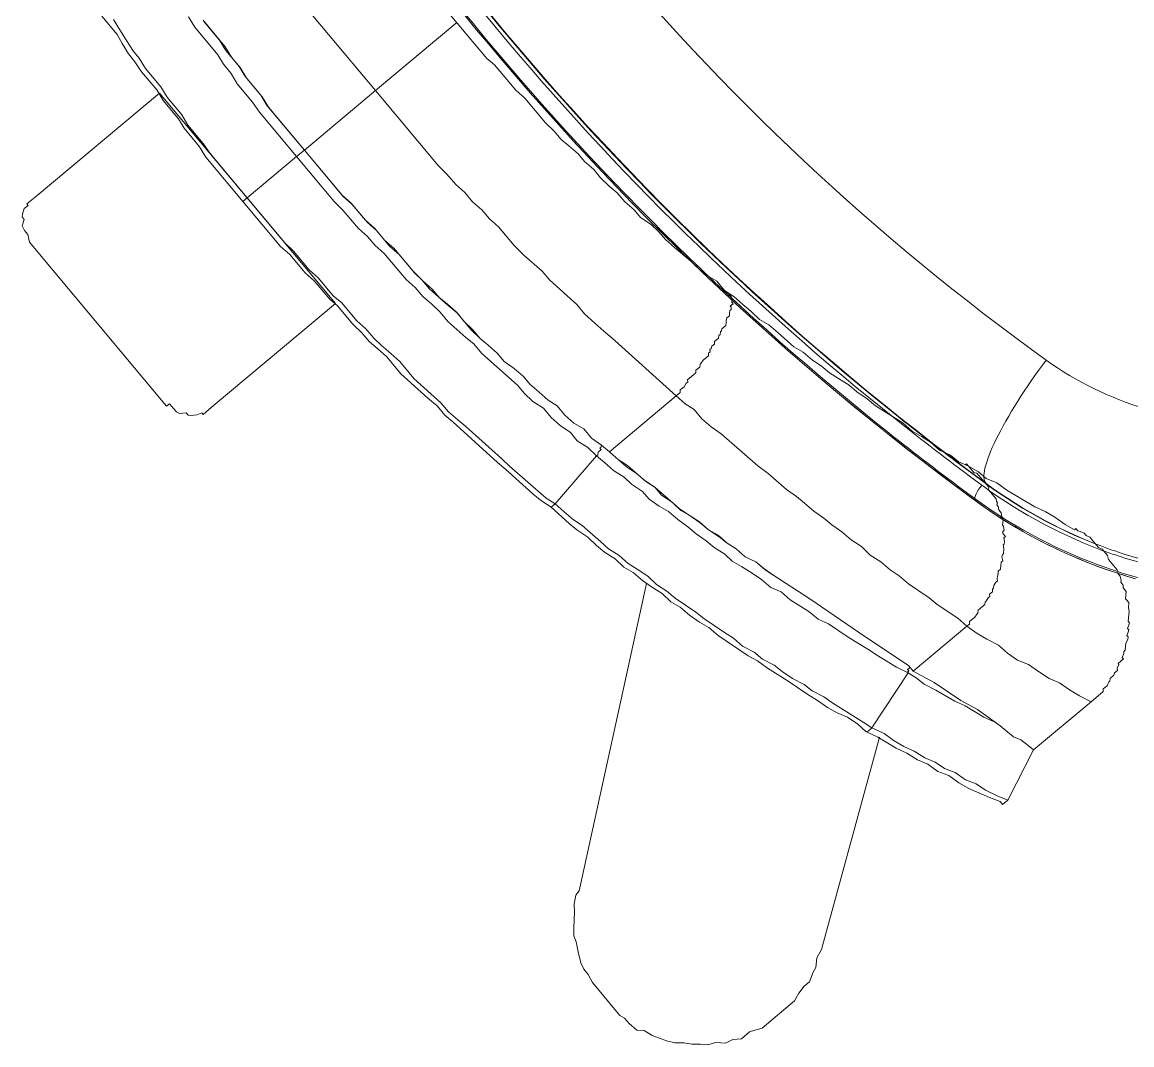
# Model space of a CAD drawing. Header units: metres. Extents: x 2999 to 3109, y 1752 to 1796.
# Drawn here: x 3006.9702 to 3007.1854, y 1760.6708 to 1760.8691 of the extents above; entities that cross this region are included whole.
import ezdxf

# ---------------------------------------------------------------- set-up
doc = ezdxf.new("R2010")
doc.units = ezdxf.units.M
doc.layers.add('PAREDES', color=7, linetype='Continuous')

msp = doc.modelspace()

# ---------------------------------------------------------------- linework, layer by layer
at = {"layer": 'PAREDES', "color": 253, "lineweight": 0}
for p, q in [((3007.060310421928, 1760.862055439327), (3007.04900606463, 1760.875558973807)), ((3006.988662735404, 1760.866670575527), (3006.985679641117, 1760.870234008237)), ((3007.00372291268, 1760.868113610463), (3007.002512689172, 1760.870130834262)), ((3007.038747114757, 1760.85580633881), (3007.026579230166, 1760.870341393285)), ((3006.98917742432, 1760.867579919012), (3006.987967200812, 1760.869597142811)), ((3007.00819755411, 1760.862768461398), (3007.00372291268, 1760.868113610463)), ((3007.009634716413, 1760.864290552669), (3007.005317079945, 1760.869448152644)), ((3007.008535681676, 1760.865603396299), (3007.005552587389, 1760.869166829009)), ((3007.054501238316, 1760.868994755657), (3007.038747114757, 1760.85580633881)), ((3006.989637451469, 1760.864934675364), (3006.988662735404, 1760.866670575527)), ((3006.991691645882, 1760.863623973896), (3006.98917742432, 1760.867579919012)), ((3007.009745905184, 1760.863586172501), (3007.008535681676, 1760.865603396299)), ((3006.990847674977, 1760.862917451565), (3006.989637451469, 1760.864934675364)), ((3006.992947685582, 1760.862123581176), (3006.991691645882, 1760.863623973896)), ((3007.010844939921, 1760.862273328871), (3007.009634716413, 1760.864290552669)), ((3007.012493492027, 1760.860304063426), (3007.009745905184, 1760.863586172501)), ((3006.992103714677, 1760.861417058845), (3006.990847674977, 1760.862917451565)), ((3006.99340771273, 1760.859478337528), (3006.992103714677, 1760.861417058845)), ((3006.994157909091, 1760.860106357378), (3006.992947685582, 1760.862123581176)), ((3007.009250772656, 1760.86093878669), (3007.00819755411, 1760.862768461398)), ((3007.012336487065, 1760.860491612516), (3007.010844939921, 1760.862273328871)), ((3007.061847785262, 1760.860790554051), (3007.060310421928, 1760.862055439327)), ((3006.996390807017, 1760.855914904818), (3006.99340771273, 1760.859478337528)), ((3006.997141003377, 1760.856542924668), (3006.994157909091, 1760.860106357378)), ((3007.0107423198, 1760.859157070335), (3007.009250772656, 1760.86093878669)), ((3007.011952543308, 1760.857139846536), (3007.0107423198, 1760.859157070335)), ((3007.013546710573, 1760.858474388717), (3007.012336487065, 1760.860491612516)), ((3007.013782218017, 1760.858193065082), (3007.012493492027, 1760.860304063426)), ((3007.065929914286, 1760.855914277711), (3007.061847785262, 1760.860790554051)), ((3007.014935637595, 1760.853576413826), (3007.011952543308, 1760.857139846536)), ((3007.01652980486, 1760.854910956007), (3007.013546710573, 1760.858474388717)), ((3007.016765312304, 1760.854629632372), (3007.013782218017, 1760.858193065082)), ((3006.97276176384, 1760.835177119871), (3006.996861821905, 1760.855352257548)), ((3006.997601030526, 1760.853897681019), (3006.996390807017, 1760.855914904818)), ((3007.031010401241, 1760.814560330474), (3006.996861821905, 1760.855352257548)), ((3006.998351226885, 1760.854525700869), (3006.997141003377, 1760.856542924668)), ((3007.017740028368, 1760.852893732208), (3007.01652980486, 1760.854910956007)), ((3007.038747114757, 1760.85580633881), (3007.024962256642, 1760.844266474069)), ((3007.050914999348, 1760.841271284335), (3007.038747114757, 1760.85580633881)), ((3007.067702785065, 1760.8543680688), (3007.065929914286, 1760.855914277711)), ((3007.000584124813, 1760.850334248309), (3006.997601030526, 1760.853897681019)), ((3007.00117731621, 1760.851149817249), (3006.998351226885, 1760.854525700869)), ((3007.016239635649, 1760.851637692509), (3007.014935637595, 1760.853576413826)), ((3007.017975535812, 1760.852612408574), (3007.016765312304, 1760.854629632372)), ((3007.024962256642, 1760.844266474069), (3007.017740028368, 1760.852893732208)), ((3007.024962256642, 1760.844266474069), (3007.017975535812, 1760.852612408574)), ((3007.071706411607, 1760.849585567005), (3007.067702785065, 1760.8543680688)), ((3007.002387539719, 1760.84913259345), (3007.00117731621, 1760.851149817249)), ((3007.023461863922, 1760.843010434369), (3007.016239635649, 1760.851637692509)), ((3007.001637343359, 1760.8485045736), (3007.000584124813, 1760.850334248309)), ((3007.004620437645, 1760.844941140891), (3007.001637343359, 1760.8485045736)), ((3007.005370634005, 1760.845569160741), (3007.002387539719, 1760.84913259345)), ((3007.073385507841, 1760.847960855612), (3007.071706411607, 1760.849585567005)), ((3007.074720050022, 1760.846366688347), (3007.073385507841, 1760.847960855612)), ((3007.076257413357, 1760.845101803071), (3007.074720050022, 1760.846366688347)), ((3007.005830661154, 1760.842923917092), (3007.004620437645, 1760.844941140891)), ((3007.006674632059, 1760.843630439423), (3007.005370634005, 1760.845569160741)), ((3007.023461863922, 1760.843010434369), (3007.024962256642, 1760.844266474069)), ((3007.032419992359, 1760.835357892294), (3007.024962256642, 1760.844266474069)), ((3007.032262987397, 1760.835545441384), (3007.024962256642, 1760.844266474069)), ((3007.078030284135, 1760.84355559416), (3007.076257413357, 1760.845101803071)), ((3007.020353620182, 1760.825575626267), (3007.005830661154, 1760.842923917092)), ((3007.013896860332, 1760.835003181283), (3007.006674632059, 1760.843630439423)), ((3007.013896860332, 1760.835003181283), (3007.023461863922, 1760.843010434369)), ((3007.030762594677, 1760.834289401684), (3007.023461863922, 1760.843010434369)), ((3007.079286323835, 1760.84205520144), (3007.078030284135, 1760.84355559416)), ((3007.081059194613, 1760.840508992529), (3007.079286323835, 1760.84205520144)), ((3007.052594095581, 1760.839646572943), (3007.050914999348, 1760.841271284335)), ((3007.082393736794, 1760.838914825264), (3007.081059194613, 1760.840508992529)), ((3007.054321150168, 1760.837583532953), (3007.052594095581, 1760.839646572943)), ((3007.056094020947, 1760.836037324042), (3007.054321150168, 1760.837583532953)), ((3007.084072833028, 1760.837290113871), (3007.082393736794, 1760.838914825264)), ((3007.034035858175, 1760.833999232473), (3007.032262987397, 1760.835545441384)), ((3007.034192863137, 1760.833811683383), (3007.032419992359, 1760.835357892294)), ((3007.05758556809, 1760.834255607687), (3007.056094020947, 1760.836037324042)), ((3007.085610196362, 1760.836025228595), (3007.084072833028, 1760.837290113871)), ((3007.087101743506, 1760.83424351224), (3007.085610196362, 1760.836025228595)), ((3006.970652907659, 1760.832933234205), (3006.971403104019, 1760.833561254055)), ((3006.971167596575, 1760.83384257769), (3006.97276176384, 1760.835177119871)), ((3006.971403104019, 1760.833561254055), (3006.971167596575, 1760.83384257769)), ((3007.013052889427, 1760.834296658952), (3007.013896860332, 1760.835003181283)), ((3007.021197591087, 1760.826282148598), (3007.013896860332, 1760.835003181283)), ((3007.03244169091, 1760.832664690291), (3007.030762594677, 1760.834289401684)), ((3007.036783445018, 1760.830717123398), (3007.034035858175, 1760.833999232473)), ((3007.037175957425, 1760.830248250673), (3007.034192863137, 1760.833811683383)), ((3007.059358438868, 1760.832709398775), (3007.05758556809, 1760.834255607687)), ((3007.088874614285, 1760.832697303329), (3007.087101743506, 1760.83424351224)), ((3006.970249407514, 1760.831319510551), (3006.970295223705, 1760.83183634163)), ((3006.97064191992, 1760.830850637826), (3006.970249407514, 1760.831319510551)), ((3006.970295223705, 1760.83183634163), (3006.970652907659, 1760.832933234205)), ((3007.035424785197, 1760.829101257582), (3007.03244169091, 1760.832664690291)), ((3007.060849986012, 1760.83092768242), (3007.059358438868, 1760.832709398775)), ((3007.090130653984, 1760.831196910609), (3007.088874614285, 1760.832697303329)), ((3007.092184848397, 1760.829886209141), (3007.090130653984, 1760.831196910609)), ((3006.970268963903, 1760.829581468225), (3006.97064191992, 1760.830850637826)), ((3006.970709434662, 1760.828674266903), (3006.970268963903, 1760.829581468225)), ((3007.037197655975, 1760.82755504867), (3007.035424785197, 1760.829101257582)), ((3007.038556315797, 1760.829170914486), (3007.036783445018, 1760.830717123398)), ((3007.038948828203, 1760.828702041761), (3007.037175957425, 1760.830248250673)), ((3007.041539410083, 1760.825607481777), (3007.038556315797, 1760.829170914486)), ((3007.06262285679, 1760.829381473509), (3007.060849986012, 1760.83092768242)), ((3007.065605951077, 1760.825818040799), (3007.06262285679, 1760.829381473509)), ((3007.093706939668, 1760.828449046839), (3007.092184848397, 1760.829886209141)), ((3006.971337454512, 1760.827924070543), (3006.970709434662, 1760.828674266903)), ((3006.971638334536, 1760.826421535661), (3006.971337454512, 1760.827924070543)), ((3007.038689203119, 1760.825773332316), (3007.037197655975, 1760.82755504867)), ((3007.040518877827, 1760.826826550861), (3007.038948828203, 1760.828702041761)), ((3007.042291748606, 1760.82528034195), (3007.040518877827, 1760.826826550861)), ((3007.094962979368, 1760.826948654119), (3007.093706939668, 1760.828449046839)), ((3007.096735850147, 1760.825402445208), (3007.094962979368, 1760.826948654119)), ((3006.971638334536, 1760.826421535661), (3006.998250675674, 1760.794631964906)), ((3007.022126490961, 1760.824029417356), (3007.020353620182, 1760.825575626267)), ((3007.02287668732, 1760.824657437206), (3007.021197591087, 1760.826282148598)), ((3007.025859781607, 1760.821094004496), (3007.02287668732, 1760.824657437206)), ((3007.040462073897, 1760.824227123404), (3007.038689203119, 1760.825773332316)), ((3007.043312280862, 1760.824061272865), (3007.041539410083, 1760.825607481777)), ((3007.046295375149, 1760.820497840155), (3007.042291748606, 1760.82528034195)), ((3007.067520554755, 1760.823912005772), (3007.065605951077, 1760.825818040799)), ((3007.099889079297, 1760.82277890011), (3007.096735850147, 1760.825402445208)), ((3007.025109585247, 1760.820465984646), (3007.022126490961, 1760.824029417356)), ((3007.044701207884, 1760.819163297974), (3007.040462073897, 1760.824227123404)), ((3007.046059867705, 1760.82077916379), (3007.043312280862, 1760.824061272865)), ((3007.071066296312, 1760.820819587949), (3007.067520554755, 1760.823912005772)), ((3007.101568175531, 1760.821154188717), (3007.099889079297, 1760.82277890011)), ((3007.026882456026, 1760.818919775735), (3007.025109585247, 1760.820465984646)), ((3007.027632652386, 1760.819547795585), (3007.025859781607, 1760.821094004496)), ((3007.047738963939, 1760.819154452398), (3007.046059867705, 1760.82077916379)), ((3007.047974471382, 1760.818873128763), (3007.046295375149, 1760.820497840155)), ((3007.072557843455, 1760.819037871594), (3007.071066296312, 1760.820819587949)), ((3007.103105538865, 1760.819889303441), (3007.101568175531, 1760.821154188717)), ((3007.029865550312, 1760.815356343025), (3007.026882456026, 1760.818919775735)), ((3007.030615746673, 1760.815984362875), (3007.027632652386, 1760.819547795585)), ((3007.046474078662, 1760.817617089063), (3007.044701207884, 1760.819163297974)), ((3007.049230511082, 1760.817372736043), (3007.047738963939, 1760.819154452398)), ((3007.049747342161, 1760.817326919851), (3007.047974471382, 1760.818873128763)), ((3007.077782681245, 1760.814320742379), (3007.072557843455, 1760.819037871594)), ((3007.104924225835, 1760.818859925609), (3007.103105538865, 1760.819889303441)), ((3007.106415772978, 1760.817078209254), (3007.104924225835, 1760.818859925609)), ((3007.047965625806, 1760.815835372708), (3007.046474078662, 1760.817617089063)), ((3007.051081884341, 1760.815732752587), (3007.049230511082, 1760.817372736043)), ((3007.051238889304, 1760.815545203497), (3007.049747342161, 1760.817326919851)), ((3007.108219187885, 1760.815876554395), (3007.106415772978, 1760.817078209254)), ((3007.107231341919, 1760.816485017856), (3007.107702356806, 1760.815922370586)), ((3007.006910343177, 1760.794385192797), (3007.031010401241, 1760.814560330474)), ((3007.031402913647, 1760.814091457749), (3007.029865550312, 1760.815356343025)), ((3007.032153110007, 1760.814719477599), (3007.030615746673, 1760.815984362875)), ((3007.034386007934, 1760.810528025039), (3007.031402913647, 1760.814091457749)), ((3007.035136204294, 1760.811156044889), (3007.032153110007, 1760.814719477599)), ((3007.049581491622, 1760.814476712887), (3007.047965625806, 1760.815835372708)), ((3007.051260587855, 1760.812852001494), (3007.049581491622, 1760.814476712887)), ((3007.052619247676, 1760.81446786731), (3007.051081884341, 1760.815732752587)), ((3007.05285475512, 1760.814186543675), (3007.051238889304, 1760.815545203497)), ((3007.054392118455, 1760.812921658399), (3007.052619247676, 1760.81446786731)), ((3007.054627625898, 1760.812640334764), (3007.05285475512, 1760.814186543675)), ((3007.079274228388, 1760.812539026024), (3007.077782681245, 1760.814320742379)), ((3007.108097011374, 1760.814498338185), (3007.107534364105, 1760.814027323298)), ((3007.107534364105, 1760.814027323298), (3007.107691369067, 1760.813839774208)), ((3007.107691369067, 1760.813839774208), (3007.10773932742, 1760.81340144561)), ((3007.107702356806, 1760.815922370586), (3007.10775031516, 1760.815484041989)), ((3007.10775031516, 1760.815484041989), (3007.107907320122, 1760.815296492899)), ((3007.107907320122, 1760.815296492899), (3007.107861503931, 1760.81477966182)), ((3007.107861503931, 1760.81477966182), (3007.108097011374, 1760.814498338185)), ((3007.109992058663, 1760.814330345484), (3007.108219187885, 1760.815876554395)), ((3007.111529421998, 1760.813065460208), (3007.109992058663, 1760.814330345484)), ((3007.052752134999, 1760.81107028514), (3007.051260587855, 1760.812852001494)), ((3007.057375212742, 1760.809358225689), (3007.054392118455, 1760.812921658399)), ((3007.055883665598, 1760.811139942044), (3007.054627625898, 1760.812640334764)), ((3007.08128260661, 1760.810711493478), (3007.079274228388, 1760.812539026024)), ((3007.106897498678, 1760.811739763603), (3007.106773180005, 1760.811316707069)), ((3007.107366371403, 1760.812132276009), (3007.106897498678, 1760.811739763603)), ((3007.107412187594, 1760.812649107088), (3007.107366371403, 1760.812132276009)), ((3007.107458003786, 1760.813165938167), (3007.107412187594, 1760.812649107088)), ((3007.10773932742, 1760.81340144561), (3007.107458003786, 1760.813165938167)), ((3007.113208518231, 1760.811440748815), (3007.111529421998, 1760.813065460208)), ((3007.036065104167, 1760.808903313646), (3007.034386007934, 1760.810528025039)), ((3007.036909075072, 1760.809609835977), (3007.035136204294, 1760.811156044889)), ((3007.038400622216, 1760.807828119622), (3007.036909075072, 1760.809609835977)), ((3007.056297876555, 1760.807977867317), (3007.052752134999, 1760.81107028514)), ((3007.057562761832, 1760.809515230652), (3007.055883665598, 1760.811139942044)), ((3007.083055477389, 1760.809165284567), (3007.08128260661, 1760.810711493478)), ((3007.105931351263, 1760.809655025062), (3007.10580703259, 1760.809231968528)), ((3007.106681547623, 1760.810283044912), (3007.105931351263, 1760.809655025062)), ((3007.106727363814, 1760.810799875991), (3007.106681547623, 1760.810283044912)), ((3007.106773180005, 1760.811316707069), (3007.106727363814, 1760.810799875991)), ((3007.115027205201, 1760.810411370982), (3007.113208518231, 1760.811440748815)), ((3007.116800075979, 1760.808865162071), (3007.115027205201, 1760.810411370982)), ((3007.037556651311, 1760.807121597291), (3007.036065104167, 1760.808903313646)), ((3007.039922713487, 1760.80639095732), (3007.038400622216, 1760.807828119622)), ((3007.05783523989, 1760.806712982041), (3007.056297876555, 1760.807977867317)), ((3007.059054308975, 1760.807733514297), (3007.057375212742, 1760.809358225689)), ((3007.059054308975, 1760.807733514297), (3007.057562761832, 1760.809515230652)), ((3007.06059167231, 1760.80646862902), (3007.059054308975, 1760.807733514297)), ((3007.06059167231, 1760.80646862902), (3007.059054308975, 1760.807733514297)), ((3007.084592840724, 1760.80790039929), (3007.083055477389, 1760.809165284567)), ((3007.089817678514, 1760.803183270076), (3007.084592840724, 1760.80790039929)), ((3007.105246527483, 1760.807805793965), (3007.104496331123, 1760.807177774115)), ((3007.105292343674, 1760.808322625044), (3007.105246527483, 1760.807805793965)), ((3007.105573667309, 1760.808558132487), (3007.105292343674, 1760.808322625044)), ((3007.105619483501, 1760.809074963566), (3007.105573667309, 1760.808558132487)), ((3007.10580703259, 1760.809231968528), (3007.105619483501, 1760.809074963566)), ((3007.119859530585, 1760.806163114492), (3007.116800075979, 1760.808865162071)), ((3007.039172517127, 1760.80576293747), (3007.037556651311, 1760.807121597291)), ((3007.040945387905, 1760.804216728559), (3007.039172517127, 1760.80576293747)), ((3007.041695584265, 1760.804844748409), (3007.039922713487, 1760.80639095732)), ((3007.059326787034, 1760.804931265686), (3007.05783523989, 1760.806712982041)), ((3007.062364543088, 1760.804922420109), (3007.06059167231, 1760.80646862902)), ((3007.062364543088, 1760.804922420109), (3007.06059167231, 1760.80646862902)), ((3007.103857323534, 1760.805845374096), (3007.103575999899, 1760.805609866653)), ((3007.103575999899, 1760.805609866653), (3007.103623958253, 1760.805171538055)), ((3007.103981642207, 1760.80626843063), (3007.103857323534, 1760.805845374096)), ((3007.104450514932, 1760.806660943036), (3007.103981642207, 1760.80626843063)), ((3007.104496331123, 1760.807177774115), (3007.104450514932, 1760.806660943036)), ((3007.121678217555, 1760.80513373666), (3007.119859530585, 1760.806163114492)), ((3007.043692974748, 1760.800934619484), (3007.040945387905, 1760.804216728559)), ((3007.043468455044, 1760.803298539497), (3007.041695584265, 1760.804844748409)), ((3007.046216041887, 1760.800016430423), (3007.043468455044, 1760.803298539497)), ((3007.066324495602, 1760.798667927559), (3007.059326787034, 1760.804931265686)), ((3007.063699085269, 1760.803328252844), (3007.062364543088, 1760.804922420109)), ((3007.063699085269, 1760.803328252844), (3007.062364543088, 1760.804922420109)), ((3007.065659505138, 1760.801939048895), (3007.063699085269, 1760.803328252844)), ((3007.065659505138, 1760.801939048895), (3007.063699085269, 1760.803328252844)), ((3007.091826056736, 1760.801355737529), (3007.089817678514, 1760.803183270076)), ((3007.102265298432, 1760.803555672239), (3007.101859656124, 1760.802897108262)), ((3007.103296818426, 1760.804419199533), (3007.102265298432, 1760.803555672239)), ((3007.103342634618, 1760.804936030612), (3007.103296818426, 1760.804419199533)), ((3007.103623958253, 1760.805171538055), (3007.103342634618, 1760.804936030612)), ((3007.123451088333, 1760.803587527749), (3007.121678217555, 1760.80513373666)), ((3007.125176000758, 1760.802479647435), (3007.123451088333, 1760.803587527749)), ((3007.048917812539, 1760.796217490269), (3007.043692974748, 1760.800934619484)), ((3007.067432375916, 1760.800392839984), (3007.065659505138, 1760.801939048895)), ((3007.067432375916, 1760.800392839984), (3007.065659505138, 1760.801939048895)), ((3007.097050894526, 1760.796638608314), (3007.091826056736, 1760.801355737529)), ((3007.100830278291, 1760.801078421292), (3007.099236111027, 1760.799743879111)), ((3007.100876094483, 1760.801595252371), (3007.100830278291, 1760.801078421292)), ((3007.101626290842, 1760.802223272221), (3007.100876094483, 1760.801595252371)), ((3007.101672107034, 1760.802740103299), (3007.101626290842, 1760.802223272221)), ((3007.101859656124, 1760.802897108262), (3007.101672107034, 1760.802740103299)), ((3007.126791866574, 1760.801120987613), (3007.125176000758, 1760.802479647435)), ((3007.128516778998, 1760.8000131073), (3007.126791866574, 1760.801120987613)), ((3007.051440879677, 1760.795299301207), (3007.046216041887, 1760.800016430423)), ((3007.068688415616, 1760.798892447264), (3007.067432375916, 1760.800392839984)), ((3007.068688415616, 1760.798892447264), (3007.067432375916, 1760.800392839984)), ((3007.070461286394, 1760.797346238353), (3007.068688415616, 1760.798892447264)), ((3007.070461286394, 1760.797346238353), (3007.068688415616, 1760.798892447264)), ((3007.099002745745, 1760.79907004307), (3007.098597103437, 1760.798411479093)), ((3007.09928406938, 1760.799305550514), (3007.099002745745, 1760.79907004307)), ((3007.099236111027, 1760.799743879111), (3007.09928406938, 1760.799305550514)), ((3007.130570973412, 1760.798702405832), (3007.128516778998, 1760.8000131073)), ((3007.067580535302, 1760.797167534839), (3007.066324495602, 1760.798667927559)), ((3007.069259631535, 1760.795542823447), (3007.067580535302, 1760.797167534839)), ((3007.072234157173, 1760.795800029442), (3007.070461286394, 1760.797346238353)), ((3007.072234157173, 1760.795800029442), (3007.070461286394, 1760.797346238353)), ((3007.097050894526, 1760.796638608314), (3007.084110007317, 1760.785805265904)), ((3007.097801090886, 1760.797266628164), (3007.097050894526, 1760.796638608314)), ((3007.098823765305, 1760.795092399403), (3007.097050894526, 1760.796638608314)), ((3007.097846907077, 1760.797783459243), (3007.097801090886, 1760.797266628164)), ((3007.098597103437, 1760.798411479093), (3007.097846907077, 1760.797783459243)), ((3007.132108336747, 1760.797437520556), (3007.130570973412, 1760.798702405832)), ((3007.134068756615, 1760.796048316607), (3007.132108336747, 1760.797437520556)), ((3006.998813322944, 1760.795102979794), (3006.998250675674, 1760.794631964906)), ((3007.000147865125, 1760.793508812529), (3006.998813322944, 1760.795102979794)), ((3007.050690683317, 1760.794671281358), (3007.048917812539, 1760.796217490269)), ((3007.05218223046, 1760.792889565002), (3007.050690683317, 1760.794671281358)), ((3007.05293242682, 1760.793517584852), (3007.051440879677, 1760.795299301207)), ((3007.071313825949, 1760.794232121979), (3007.069259631535, 1760.795542823447)), ((3007.073959069597, 1760.794692149128), (3007.072234157173, 1760.795800029442)), ((3007.073959069597, 1760.794692149128), (3007.072234157173, 1760.795800029442)), ((3007.075450616741, 1760.792910432773), (3007.073959069597, 1760.794692149128)), ((3007.075450616741, 1760.792910432773), (3007.073959069597, 1760.794692149128)), ((3007.100548677729, 1760.793984519089), (3007.098823765305, 1760.795092399403)), ((3007.135684622431, 1760.794689656786), (3007.134068756615, 1760.796048316607)), ((3007.141031636731, 1760.791350743781), (3007.135684622431, 1760.794689656786)), ((3007.000727926621, 1760.793196944766), (3007.000147865125, 1760.793508812529)), ((3007.002042912413, 1760.793340819827), (3007.000727926621, 1760.793196944766)), ((3007.002435424819, 1760.792871947102), (3007.002042912413, 1760.793340819827)), ((3007.002952255898, 1760.792826130911), (3007.002435424819, 1760.792871947102)), ((3007.004094964664, 1760.792985278036), (3007.002952255898, 1760.792826130911)), ((3007.005080668468, 1760.793331974251), (3007.004094964664, 1760.792985278036)), ((3007.005316175912, 1760.793050650616), (3007.005080668468, 1760.793331974251)), ((3007.006910343177, 1760.794385192797), (3007.005316175912, 1760.793050650616)), ((3007.053719593795, 1760.791624679726), (3007.05218223046, 1760.792889565002)), ((3007.054705297599, 1760.791971375941), (3007.05293242682, 1760.793517584852)), ((3007.072805373092, 1760.792450405624), (3007.071313825949, 1760.794232121979)), ((3007.074578243871, 1760.790904196713), (3007.072805373092, 1760.792450405624)), ((3007.077223487519, 1760.791364223862), (3007.075450616741, 1760.792910432773)), ((3007.077223487519, 1760.791364223862), (3007.075450616741, 1760.792910432773)), ((3007.102040224873, 1760.792202802734), (3007.100548677729, 1760.793984519089)), ((3007.062396398597, 1760.783736630208), (3007.053719593795, 1760.791624679726)), ((3007.056242660934, 1760.790706490665), (3007.054705297599, 1760.791971375941)), ((3007.063240369503, 1760.784443152539), (3007.056242660934, 1760.790706490665)), ((3007.076538663739, 1760.789514992764), (3007.074578243871, 1760.790904196713)), ((3007.07912067697, 1760.790241071484), (3007.077223487519, 1760.791364223862)), ((3007.07912067697, 1760.790241071484), (3007.077223487519, 1760.791364223862)), ((3007.080612224113, 1760.788459355129), (3007.07912067697, 1760.790241071484)), ((3007.080612224113, 1760.788459355129), (3007.07912067697, 1760.790241071484)), ((3007.103813095651, 1760.790656593823), (3007.102040224873, 1760.792202802734)), ((3007.10577351552, 1760.789267389874), (3007.103813095651, 1760.790656593823)), ((3007.14280450751, 1760.789804534869), (3007.141031636731, 1760.791350743781)), ((3007.07787320592, 1760.787920825499), (3007.076538663739, 1760.789514992764)), ((3007.082572643982, 1760.78707015118), (3007.080612224113, 1760.788459355129)), ((3007.082572643982, 1760.78707015118), (3007.080612224113, 1760.788459355129)), ((3007.112864998634, 1760.783082554229), (3007.10577351552, 1760.789267389874)), ((3007.144623194479, 1760.788775157037), (3007.14280450751, 1760.789804534869)), ((3007.146348106904, 1760.787667276723), (3007.144623194479, 1760.788775157037)), ((3007.079927400333, 1760.786610124032), (3007.07787320592, 1760.787920825499)), ((3007.081606496567, 1760.784985412639), (3007.079927400333, 1760.786610124032)), ((3007.082496283663, 1760.786208766049), (3007.081933636393, 1760.785737751162)), ((3007.08244832531, 1760.786647094647), (3007.082260776219, 1760.786490089684)), ((3007.082260776219, 1760.786490089684), (3007.082496283663, 1760.786208766049)), ((3007.082572643982, 1760.78707015118), (3007.08244832531, 1760.786647094647)), ((3007.084110007317, 1760.785805265904), (3007.082572643982, 1760.78707015118)), ((3007.084110007317, 1760.785805265904), (3007.082572643982, 1760.78707015118)), ((3007.148120977683, 1760.786121067812), (3007.146348106904, 1760.787667276723)), ((3007.150205716223, 1760.785154920397), (3007.148120977683, 1760.786121067812)), ((3007.064012264414, 1760.782377970386), (3007.062396398597, 1760.783736630208)), ((3007.064762460773, 1760.783005990236), (3007.063240369503, 1760.784443152539)), ((3007.073578856312, 1760.775713274277), (3007.081606496567, 1760.784985412639)), ((3007.081887820202, 1760.785220920083), (3007.081606496567, 1760.784985412639)), ((3007.083143859902, 1760.783720527363), (3007.081606496567, 1760.784985412639)), ((3007.081933636393, 1760.785737751162), (3007.081887820202, 1760.785220920083)), ((3007.08491673068, 1760.782174318452), (3007.083143859902, 1760.783720527363)), ((3007.085882878095, 1760.784259056993), (3007.084110007317, 1760.785805265904)), ((3007.085882878095, 1760.784259056993), (3007.084110007317, 1760.785805265904)), ((3007.087326466885, 1760.782915669235), (3007.085882878095, 1760.784259056993)), ((3007.08760779052, 1760.783151176679), (3007.085882878095, 1760.784259056993)), ((3007.151743079558, 1760.78389003512), (3007.150205716223, 1760.785154920397)), ((3007.153749315618, 1760.78301766225), (3007.151743079558, 1760.78389003512)), ((3007.069237102204, 1760.777660841171), (3007.064012264414, 1760.782377970386)), ((3007.071853943887, 1760.776821154591), (3007.064762460773, 1760.783005990236)), ((3007.086970925093, 1760.780863616984), (3007.08491673068, 1760.782174318452)), ((3007.089380661298, 1760.781604967768), (3007.087326466885, 1760.782915669235)), ((3007.091153532077, 1760.780058758857), (3007.08760779052, 1760.783151176679)), ((3007.090996527114, 1760.780246307947), (3007.089380661298, 1760.781604967768)), ((3007.114903920983, 1760.781599575735), (3007.112864998634, 1760.783082554229)), ((3007.11844966254, 1760.778507157913), (3007.114903920983, 1760.781599575735)), ((3007.153169254122, 1760.783329530013), (3007.153356803212, 1760.783486534975)), ((3007.153356803212, 1760.783486534975), (3007.154848350355, 1760.78170481862)), ((3007.155646505069, 1760.781894509873), (3007.153749315618, 1760.78301766225)), ((3007.154848350355, 1760.78170481862), (3007.155365181434, 1760.781659002429)), ((3007.155365181434, 1760.781659002429), (3007.15764175339, 1760.778939540624)), ((3007.157183868404, 1760.780629624596), (3007.155646505069, 1760.781894509873)), ((3007.088414513883, 1760.779520229227), (3007.086970925093, 1760.780863616984)), ((3007.090547210778, 1760.778115753214), (3007.088414513883, 1760.779520229227)), ((3007.092956946983, 1760.778857103998), (3007.090996527114, 1760.780246307947)), ((3007.092956946983, 1760.778857103998), (3007.091153532077, 1760.780058758857)), ((3007.154907821771, 1760.78036195291), (3007.156285329007, 1760.779347240536)), ((3007.15708088776, 1760.779704655205), (3007.157087726393, 1760.77962588728)), ((3007.159190104464, 1760.779757251726), (3007.157183868404, 1760.780629624596)), ((3007.161150524332, 1760.778368047778), (3007.159190104464, 1760.779757251726)), ((3007.070774465538, 1760.776395955895), (3007.069237102204, 1760.777660841171)), ((3007.091803250477, 1760.776615360494), (3007.090547210778, 1760.778115753214)), ((3007.094212986683, 1760.777356711278), (3007.092956946983, 1760.778857103998)), ((3007.096502688539, 1760.775764686175), (3007.092956946983, 1760.778857103998)), ((3007.096267181096, 1760.77604600981), (3007.094212986683, 1760.777356711278)), ((3007.120410082408, 1760.777117953964), (3007.11844966254, 1760.778507157913)), ((3007.153620545018, 1760.777709841493), (3007.155011872958, 1760.77668705829)), ((3007.156285329007, 1760.779347240536), (3007.156670942763, 1760.779065649222)), ((3007.15764175339, 1760.778939540624), (3007.157595937198, 1760.778422709545)), ((3007.157595937198, 1760.778422709545), (3007.159087484342, 1760.77664099319)), ((3007.166591313177, 1760.775107637254), (3007.161150524332, 1760.778368047778)), ((3007.072828659951, 1760.775085254427), (3007.070774465538, 1760.776395955895)), ((3007.073578856312, 1760.775713274277), (3007.071853943887, 1760.776821154591)), ((3007.073578856312, 1760.775713274277), (3007.072828659951, 1760.775085254427)), ((3007.07535172709, 1760.774167065366), (3007.073578856312, 1760.775713274277)), ((3007.093763670346, 1760.775226156545), (3007.091803250477, 1760.776615360494)), ((3007.095582357316, 1760.774196778713), (3007.093763670346, 1760.775226156545)), ((3007.097710769885, 1760.774702622053), (3007.096267181096, 1760.77604600981)), ((3007.097946277329, 1760.774421298418), (3007.096502688539, 1760.775764686175)), ((3007.121947445743, 1760.775853068688), (3007.120410082408, 1760.777117953964)), ((3007.123720316521, 1760.774306859776), (3007.121947445743, 1760.775853068688)), ((3007.154663394964, 1760.776615579684), (3007.155043424058, 1760.776337093884)), ((3007.154678283935, 1760.776602453227), (3007.155058365812, 1760.776323951917)), ((3007.155011872958, 1760.77668705829), (3007.155043424058, 1760.776337093884)), ((3007.155011872958, 1760.77668705829), (3007.15540988032, 1760.776396937744)), ((3007.155043424058, 1760.776337093884), (3007.156533597511, 1760.775267214739)), ((3007.155043424058, 1760.776337093884), (3007.155058365812, 1760.776323951917)), ((3007.156619049641, 1760.775204906873), (3007.155058365812, 1760.776323951917)), ((3007.156533597511, 1760.775267214739), (3007.158042857975, 1760.774226189013)), ((3007.158201445088, 1760.774116952214), (3007.156619049641, 1760.775204906873)), ((3007.159087484342, 1760.77664099319), (3007.159135442696, 1760.776202664593)), ((3007.159135442696, 1760.776202664593), (3007.159370950139, 1760.775921340958)), ((3007.159370950139, 1760.775921340958), (3007.159246631467, 1760.775498284424)), ((3007.159246631467, 1760.775498284424), (3007.15948213891, 1760.775216960789)), ((3007.15948213891, 1760.775216960789), (3007.159593327682, 1760.774512580621)), ((3007.076280626964, 1760.771914334123), (3007.072828659951, 1760.775085254427)), ((3007.077124597869, 1760.772620856455), (3007.07535172709, 1760.774167065366)), ((3007.097355228094, 1760.772650569801), (3007.095582357316, 1760.774196778713)), ((3007.099764964299, 1760.773391920585), (3007.097710769885, 1760.774702622053)), ((3007.099764964299, 1760.773391920585), (3007.097946277329, 1760.774421298418)), ((3007.101568379205, 1760.772190265726), (3007.099764964299, 1760.773391920585)), ((3007.101725384167, 1760.772002716636), (3007.099764964299, 1760.773391920585)), ((3007.12568073639, 1760.772917655828), (3007.123720316521, 1760.774306859776)), ((3007.158042857975, 1760.774226189013), (3007.159570690952, 1760.773214322278)), ((3007.159803331468, 1760.773061552111), (3007.158201445088, 1760.774116952214)), ((3007.159570690952, 1760.773214322278), (3007.161116576228, 1760.772231855619)), ((3007.159593327682, 1760.774512580621), (3007.160064342569, 1760.773949933351)), ((3007.161425722532, 1760.772037923466), (3007.159803331468, 1760.773061552111)), ((3007.16017553134, 1760.773245553182), (3007.15998798225, 1760.773088548219)), ((3007.15998798225, 1760.773088548219), (3007.160458997138, 1760.772525900949)), ((3007.160064342569, 1760.773949933351), (3007.16017553134, 1760.773245553182)), ((3007.168597549237, 1760.774235264383), (3007.166591313177, 1760.775107637254)), ((3007.170494738688, 1760.773112112006), (3007.168597549237, 1760.774235264383)), ((3007.172455158556, 1760.771722908057), (3007.170494738688, 1760.773112112006)), ((3007.077817990299, 1760.770649448848), (3007.076280626964, 1760.771914334123)), ((3007.078849510293, 1760.771512976141), (3007.077124597869, 1760.772620856455)), ((3007.082473754331, 1760.768326783773), (3007.078849510293, 1760.771512976141)), ((3007.099315647963, 1760.771261365853), (3007.097355228094, 1760.772650569801)), ((3007.100931513779, 1760.769902706032), (3007.099315647963, 1760.771261365853)), ((3007.103341249983, 1760.770644056815), (3007.101568379205, 1760.772190265726)), ((3007.103341249983, 1760.770644056815), (3007.101725384167, 1760.772002716636)), ((3007.127218099725, 1760.771652770551), (3007.12568073639, 1760.772917655828)), ((3007.129178519593, 1760.770263566603), (3007.127218099725, 1760.771652770551)), ((3007.160458997138, 1760.772525900949), (3007.160288862274, 1760.771586013337)), ((3007.160288862274, 1760.771586013337), (3007.160524369718, 1760.771304689702)), ((3007.160524369718, 1760.771304689702), (3007.160635558489, 1760.770600309533)), ((3007.161116576228, 1760.772231855619), (3007.162680007195, 1760.771279061414)), ((3007.163066456628, 1760.771047341078), (3007.161425722532, 1760.772037923466)), ((3007.162680007195, 1760.771279061414), (3007.164260463638, 1760.770356180748)), ((3007.164726375016, 1760.770089275439), (3007.163066456628, 1760.771047341078)), ((3007.174273845526, 1760.770693530225), (3007.172455158556, 1760.771722908057)), ((3007.174273845526, 1760.770693530225), (3007.174555169161, 1760.770929037668)), ((3007.174555169161, 1760.770929037668), (3007.174947681567, 1760.770460164943)), ((3007.079950687193, 1760.769244972835), (3007.077817990299, 1760.770649448848)), ((3007.081629783426, 1760.767620261442), (3007.079950687193, 1760.769244972835)), ((3007.102891933647, 1760.768513502083), (3007.100931513779, 1760.769902706032)), ((3007.105159936953, 1760.769614678982), (3007.103341249983, 1760.770644056815)), ((3007.105395444397, 1760.769333355347), (3007.103341249983, 1760.770644056815)), ((3007.106932807731, 1760.768068470071), (3007.105159936953, 1760.769614678982)), ((3007.106932807731, 1760.768068470071), (3007.105395444397, 1760.769333355347)), ((3007.130951390372, 1760.768717357691), (3007.129178519593, 1760.770263566603)), ((3007.133005584785, 1760.767406656224), (3007.130951390372, 1760.768717357691)), ((3007.160635558489, 1760.770600309533), (3007.160354234853, 1760.77036480209)), ((3007.160354234853, 1760.77036480209), (3007.160402193208, 1760.769926473492)), ((3007.160402193208, 1760.769926473492), (3007.160873208095, 1760.769363826222)), ((3007.160873208095, 1760.769363826222), (3007.16059188446, 1760.769128318779)), ((3007.16059188446, 1760.769128318779), (3007.160703073231, 1760.76842393861)), ((3007.164260463638, 1760.770356180748), (3007.165857425344, 1760.76946345471)), ((3007.166403633281, 1760.769164669936), (3007.164726375016, 1760.770089275439)), ((3007.165857425344, 1760.76946345471), (3007.167470383798, 1760.768601134181)), ((3007.16809872252, 1760.76827319941), (3007.166403633281, 1760.769164669936)), ((3007.174947681567, 1760.770460164943), (3007.175370738101, 1760.770335846271)), ((3007.175370738101, 1760.770335846271), (3007.176123076623, 1760.770008706445)), ((3007.176123076623, 1760.770008706445), (3007.176515589029, 1760.769539833719)), ((3007.176515589029, 1760.769539833719), (3007.177267927552, 1760.769212693893)), ((3007.177267927552, 1760.769212693893), (3007.178916479658, 1760.767243428448)), ((3007.083167146761, 1760.766355376166), (3007.081629783426, 1760.767620261442)), ((3007.083917343121, 1760.766983396016), (3007.082473754331, 1760.768326783773)), ((3007.085971537535, 1760.765672694548), (3007.083917343121, 1760.766983396016)), ((3007.104429296981, 1760.767248616806), (3007.102891933647, 1760.768513502083)), ((3007.106483491395, 1760.765937915339), (3007.104429296981, 1760.767248616806)), ((3007.108657720156, 1760.766960589757), (3007.106932807731, 1760.768068470071)), ((3007.108657720156, 1760.766960589757), (3007.106932807731, 1760.768068470071)), ((3007.110430590934, 1760.765414380846), (3007.108657720156, 1760.766960589757)), ((3007.110430590934, 1760.765414380846), (3007.108657720156, 1760.766960589757)), ((3007.134684681018, 1760.765781944831), (3007.133005584785, 1760.767406656224)), ((3007.16065725704, 1760.767907107531), (3007.16046970795, 1760.767750102569)), ((3007.16046970795, 1760.767750102569), (3007.160580896721, 1760.7670457224)), ((3007.160580896721, 1760.7670457224), (3007.160489264338, 1760.766012060243)), ((3007.160703073231, 1760.76842393861), (3007.16065725704, 1760.767907107531)), ((3007.167470383798, 1760.768601134181), (3007.169098805181, 1760.767769428958)), ((3007.169810087806, 1760.767415651607), (3007.16809872252, 1760.76827319941)), ((3007.169098805181, 1760.767769428958), (3007.170742188869, 1760.766968556729)), ((3007.171537930748, 1760.766591857009), (3007.169810087806, 1760.767415651607)), ((3007.170742188869, 1760.766968556729), (3007.172400002946, 1760.766198748787)), ((3007.173281052566, 1760.765802344323), (3007.171537930748, 1760.766591857009)), ((3007.178916479658, 1760.767243428448), (3007.17966881818, 1760.766916288622)), ((3007.17966881818, 1760.766916288622), (3007.180689350436, 1760.765697219537)), ((3007.085221341174, 1760.765044674699), (3007.083167146761, 1760.766355376166)), ((3007.086900437408, 1760.763419963306), (3007.085221341174, 1760.765044674699)), ((3007.087744408313, 1760.764126485637), (3007.085971537535, 1760.765672694548)), ((3007.107927080185, 1760.764594527581), (3007.106483491395, 1760.765937915339)), ((3007.109745767154, 1760.763565149749), (3007.107927080185, 1760.764594527581)), ((3007.112515329476, 1760.764448233431), (3007.110430590934, 1760.765414380846)), ((3007.112515329476, 1760.764448233431), (3007.110430590934, 1760.765414380846)), ((3007.11405269281, 1760.763183348155), (3007.112515329476, 1760.764448233431)), ((3007.114288200254, 1760.76290202452), (3007.112515329476, 1760.764448233431)), ((3007.136738875432, 1760.764471243364), (3007.134684681018, 1760.765781944831)), ((3007.13851174621, 1760.762925034453), (3007.136738875432, 1760.764471243364)), ((3007.160085764193, 1760.764398336589), (3007.159963587683, 1760.763020120379)), ((3007.160367087828, 1760.764633844033), (3007.160085764193, 1760.764398336589)), ((3007.160301715248, 1760.76585505528), (3007.160177396576, 1760.765431998746)), ((3007.160177396576, 1760.765431998746), (3007.160367087828, 1760.764633844033)), ((3007.160489264338, 1760.766012060243), (3007.160301715248, 1760.76585505528)), ((3007.172400002946, 1760.766198748787), (3007.174071733182, 1760.765460191529)), ((3007.1750393145, 1760.765047136682), (3007.173281052566, 1760.765802344323)), ((3007.174071733182, 1760.765460191529), (3007.175756857459, 1760.764753104547)), ((3007.17681175257, 1760.764326601166), (3007.1750393145, 1760.765047136682)), ((3007.175756857459, 1760.764753104547), (3007.177454849845, 1760.764077664446)), ((3007.180689350436, 1760.765697219537), (3007.180879041689, 1760.764899064823)), ((3007.180879041689, 1760.764899064823), (3007.182527593794, 1760.762929799378)), ((3007.184085527821, 1760.765900183829), (3007.186583743799, 1760.765143341834)), ((3007.088719124378, 1760.762390585473), (3007.086900437408, 1760.763419963306)), ((3007.089469320737, 1760.763018605323), (3007.087744408313, 1760.764126485637)), ((3007.090491995156, 1760.760844376562), (3007.088719124378, 1760.762390585473)), ((3007.091523515151, 1760.761707903856), (3007.089469320737, 1760.763018605323)), ((3007.111799961568, 1760.762254448281), (3007.109745767154, 1760.763565149749)), ((3007.113603376474, 1760.761052793423), (3007.111799961568, 1760.762254448281)), ((3007.116013112679, 1760.761794144206), (3007.11405269281, 1760.763183348155)), ((3007.116013112679, 1760.761794144206), (3007.114288200254, 1760.76290202452)), ((3007.140315161116, 1760.761723379594), (3007.13851174621, 1760.762925034453)), ((3007.159494714958, 1760.762627607973), (3007.159448898767, 1760.762110776894)), ((3007.159963587683, 1760.763020120379), (3007.159494714958, 1760.762627607973)), ((3007.178597958115, 1760.76364089315), (3007.17681175257, 1760.764326601166)), ((3007.177454849845, 1760.764077664446), (3007.179165184411, 1760.763434047829)), ((3007.18039738371, 1760.762990191144), (3007.178597958115, 1760.76364089315)), ((3007.179165184411, 1760.763434047829), (3007.180887358625, 1760.762822450888)), ((3007.182209176927, 1760.762374776518), (3007.18039738371, 1760.762990191144)), ((3007.180887358625, 1760.762822450888), (3007.182620834858, 1760.762243040433)), ((3007.184033128538, 1760.761794732807), (3007.182209176927, 1760.762374776518)), ((3007.182527593794, 1760.762929799378), (3007.182717285047, 1760.762131644665)), ((3007.182620834858, 1760.762243040433), (3007.184365096974, 1760.761695981366)), ((3007.078209875598, 1760.700641468853), (3007.091307564096, 1760.760251185165)), ((3007.092295410062, 1760.759642721703), (3007.090491995156, 1760.760844376562)), ((3007.093202611385, 1760.760083192463), (3007.091523515151, 1760.761707903856)), ((3007.095256805798, 1760.758772490996), (3007.093202611385, 1760.760083192463)), ((3007.115376247252, 1760.759506584511), (3007.113603376474, 1760.761052793423)), ((3007.122991264859, 1760.757268848406), (3007.116013112679, 1760.761794144206)), ((3007.142088031895, 1760.760177170682), (3007.140315161116, 1760.761723379594)), ((3007.146102646176, 1760.757477265266), (3007.142088031895, 1760.760177170682)), ((3007.159045398622, 1760.760497053241), (3007.158639756314, 1760.759838489263)), ((3007.159326722257, 1760.760732560684), (3007.159045398622, 1760.760497053241)), ((3007.159324580094, 1760.761687720361), (3007.159278763903, 1760.761170889282)), ((3007.159278763903, 1760.761170889282), (3007.159326722257, 1760.760732560684)), ((3007.159448898767, 1760.762110776894), (3007.159324580094, 1760.761687720361)), ((3007.182717285047, 1760.762131644665), (3007.183109797453, 1760.76166277194)), ((3007.183109797453, 1760.76166277194), (3007.183299488705, 1760.760864617226)), ((3007.183299488705, 1760.760864617226), (3007.183268944578, 1760.760520063174)), ((3007.183268944578, 1760.760520063174), (3007.183739959466, 1760.759957415904)), ((3007.18586806751, 1760.761250412954), (3007.184033128538, 1760.761794732807)), ((3007.184365096974, 1760.761695981366), (3007.186119607341, 1760.761181440497)), ((3007.094349604476, 1760.758332020236), (3007.092295410062, 1760.759642721703)), ((3007.096028700709, 1760.756707308843), (3007.094349604476, 1760.758332020236)), ((3007.096872671614, 1760.757413831175), (3007.095256805798, 1760.758772490996)), ((3007.117382483312, 1760.758634211641), (3007.115376247252, 1760.759506584511)), ((3007.11915535409, 1760.75708800273), (3007.117382483312, 1760.758634211641)), ((3007.158360574841, 1760.758647822144), (3007.157797927572, 1760.758176807256)), ((3007.157797927572, 1760.758176807256), (3007.157845885925, 1760.757738478659)), ((3007.158406391033, 1760.759164653222), (3007.158360574841, 1760.758647822144)), ((3007.158593940123, 1760.759321658185), (3007.158406391033, 1760.759164653222)), ((3007.158639756314, 1760.759838489263), (3007.158593940123, 1760.759321658185)), ((3007.183739959466, 1760.759957415904), (3007.183694143274, 1760.759440584825)), ((3007.183694143274, 1760.759440584825), (3007.184322163124, 1760.758690388465)), ((3007.184322163124, 1760.758690388465), (3007.184199986614, 1760.757312172255)), ((3007.097847387679, 1760.755677931011), (3007.096028700709, 1760.756707308843)), ((3007.100887285896, 1760.754713925758), (3007.096872671614, 1760.757413831175)), ((3007.122777455966, 1760.754856970039), (3007.11915535409, 1760.75708800273)), ((3007.132400851795, 1760.750791701387), (3007.122991264859, 1760.757268848406)), ((3007.147640009511, 1760.75621237999), (3007.146102646176, 1760.757477265266)), ((3007.151654623793, 1760.753512474573), (3007.147640009511, 1760.75621237999)), ((3007.156925554702, 1760.756170571196), (3007.155612711072, 1760.755071536459)), ((3007.156971370893, 1760.756687402275), (3007.156925554702, 1760.756170571196)), ((3007.157158919983, 1760.756844407238), (3007.156971370893, 1760.756687402275)), ((3007.15756456229, 1760.757502971215), (3007.157158919983, 1760.756844407238)), ((3007.157845885925, 1760.757738478659), (3007.15756456229, 1760.757502971215)), ((3007.184199986614, 1760.757312172255), (3007.184828006464, 1760.756561975895)), ((3007.184828006464, 1760.756561975895), (3007.184736374081, 1760.755528313738)), ((3007.099620258457, 1760.7541317221), (3007.097847387679, 1760.755677931011)), ((3007.101580678325, 1760.752742518151), (3007.099620258457, 1760.7541317221)), ((3007.102424649231, 1760.753449040482), (3007.100887285896, 1760.754713925758)), ((3007.124550326745, 1760.753310761127), (3007.122777455966, 1760.754856970039)), ((3007.154973703482, 1760.753739136441), (3007.153942183488, 1760.752875609147)), ((3007.15537934579, 1760.754397700418), (3007.154973703482, 1760.753739136441)), ((3007.15556689488, 1760.754554705381), (3007.15537934579, 1760.754397700418)), ((3007.155612711072, 1760.755071536459), (3007.15556689488, 1760.754554705381)), ((3007.184847562852, 1760.754823933569), (3007.184679570151, 1760.75292888628)), ((3007.184736374081, 1760.755528313738), (3007.184847562852, 1760.754823933569)), ((3007.103399365295, 1760.751713140318), (3007.101580678325, 1760.752742518151)), ((3007.106439263512, 1760.750749135065), (3007.102424649231, 1760.753449040482)), ((3007.105172236073, 1760.750166931407), (3007.103399365295, 1760.751713140318)), ((3007.126556562804, 1760.752438388257), (3007.124550326745, 1760.753310761127)), ((3007.130571177086, 1760.749738482841), (3007.126556562804, 1760.752438388257)), ((3007.153427494572, 1760.751966265662), (3007.143018520077, 1760.743252490245)), ((3007.153427494572, 1760.751966265662), (3007.151654623793, 1760.753512474573)), ((3007.153896367297, 1760.752358778068), (3007.153427494572, 1760.751966265662)), ((3007.15538791444, 1760.750577061713), (3007.153427494572, 1760.751966265662)), ((3007.153942183488, 1760.752875609147), (3007.153896367297, 1760.752358778068)), ((3007.184790758922, 1760.752224506112), (3007.184557393641, 1760.75155067007)), ((3007.184557393641, 1760.75155067007), (3007.184792901084, 1760.751269346435)), ((3007.184679570151, 1760.75292888628), (3007.184915077595, 1760.752647562646)), ((3007.184915077595, 1760.752647562646), (3007.184790758922, 1760.752224506112)), ((3007.10697565098, 1760.748965276548), (3007.105172236073, 1760.750166931407)), ((3007.108164175937, 1760.749641254752), (3007.106439263512, 1760.750749135065)), ((3007.109937046715, 1760.748095045841), (3007.108164175937, 1760.749641254752)), ((3007.134193278961, 1760.747507450149), (3007.130571177086, 1760.749738482841)), ((3007.142154992783, 1760.74428401024), (3007.132400851795, 1760.750791701387)), ((3007.157285103891, 1760.749453909336), (3007.15538791444, 1760.750577061713)), ((3007.159526847394, 1760.748300212831), (3007.157285103891, 1760.749453909336)), ((3007.184624908383, 1760.749374299147), (3007.184219266076, 1760.74871573517)), ((3007.184668582412, 1760.750846289902), (3007.184435217131, 1760.750172453861)), ((3007.184435217131, 1760.750172453861), (3007.184670724574, 1760.749891130226)), ((3007.184670724574, 1760.749891130226), (3007.184624908383, 1760.749374299147)), ((3007.184792901084, 1760.751269346435), (3007.184668582412, 1760.750846289902)), ((3007.110990265262, 1760.746265371132), (3007.10697565098, 1760.748965276548)), ((3007.112178790219, 1760.746941349335), (3007.109937046715, 1760.748095045841)), ((3007.136247473375, 1760.746196748682), (3007.134193278961, 1760.747507450149)), ((3007.161299718173, 1760.746754003919), (3007.159526847394, 1760.748300212831)), ((3007.184097089566, 1760.74733751896), (3007.18381576593, 1760.747102011516)), ((3007.184219266076, 1760.74871573517), (3007.184097089566, 1760.74733751896)), ((3007.112808952231, 1760.745235993299), (3007.110990265262, 1760.746265371132)), ((3007.113794656035, 1760.745582689514), (3007.112178790219, 1760.746941349335)), ((3007.1147693721, 1760.743846789351), (3007.112808952231, 1760.745235993299)), ((3007.116036399538, 1760.744428993009), (3007.113794656035, 1760.745582689514)), ((3007.13979107277, 1760.744059490536), (3007.136247473375, 1760.746196748682)), ((3007.163260138041, 1760.745364799971), (3007.161299718173, 1760.746754003919)), ((3007.165360148646, 1760.744570929582), (3007.163260138041, 1760.745364799971)), ((3007.183772091902, 1760.745630020761), (3007.182740571906, 1760.744766493468)), ((3007.183863724284, 1760.746663682919), (3007.183536584458, 1760.745911344396)), ((3007.183536584458, 1760.745911344396), (3007.183772091902, 1760.745630020761)), ((3007.18381576593, 1760.747102011516), (3007.183863724284, 1760.746663682919)), ((3007.116823566513, 1760.742536087883), (3007.1147693721, 1760.743846789351)), ((3007.117573762873, 1760.743164107733), (3007.116036399538, 1760.744428993009)), ((3007.119627957286, 1760.741853406265), (3007.117573762873, 1760.743164107733)), ((3007.13501043621, 1760.732242309557), (3007.142032816273, 1760.74290579403)), ((3007.142032816273, 1760.74290579403), (3007.13979107277, 1760.744059490536)), ((3007.142157134946, 1760.743328850564), (3007.14187581131, 1760.74309334312)), ((3007.14187581131, 1760.74309334312), (3007.142032816273, 1760.74290579403)), ((3007.142390500227, 1760.744002686605), (3007.141921627502, 1760.743610174199)), ((3007.141921627502, 1760.743610174199), (3007.142157134946, 1760.743328850564)), ((3007.143600723735, 1760.741985462807), (3007.142032816273, 1760.74290579403)), ((3007.143018520077, 1760.743252490245), (3007.142154992783, 1760.74428401024)), ((3007.142154992783, 1760.74428401024), (3007.142390500227, 1760.744002686605)), ((3007.14707895055, 1760.741069415908), (3007.143018520077, 1760.743252490245)), ((3007.167320568514, 1760.743181725633), (3007.165360148646, 1760.744570929582)), ((3007.169374762927, 1760.741871024165), (3007.167320568514, 1760.743181725633)), ((3007.182055748126, 1760.74291726237), (3007.181931429454, 1760.742494205837)), ((3007.182618395396, 1760.743388277258), (3007.182055748126, 1760.74291726237)), ((3007.182897576869, 1760.744578944378), (3007.182570437043, 1760.743826605855)), ((3007.182570437043, 1760.743826605855), (3007.182618395396, 1760.743388277258)), ((3007.182740571906, 1760.744766493468), (3007.182897576869, 1760.744578944378)), ((3007.118548478938, 1760.741428207569), (3007.116823566513, 1760.742536087883)), ((3007.122563093219, 1760.738728302153), (3007.118548478938, 1760.741428207569)), ((3007.12186970079, 1760.74069970976), (3007.119627957286, 1760.741853406265)), ((3007.123407064124, 1760.739434824484), (3007.12186970079, 1760.74069970976)), ((3007.14513808707, 1760.74072057753), (3007.143600723735, 1760.741985462807)), ((3007.147379830573, 1760.739566881025), (3007.14513808707, 1760.74072057753)), ((3007.15223841576, 1760.73757349794), (3007.14707895055, 1760.741069415908)), ((3007.171380998987, 1760.740998651295), (3007.169374762927, 1760.741871024165)), ((3007.173341418856, 1760.739609447347), (3007.171380998987, 1760.740998651295)), ((3007.180947867813, 1760.741192349946), (3007.180620727986, 1760.740440011423)), ((3007.181135416903, 1760.741349354908), (3007.180947867813, 1760.741192349946)), ((3007.181181233094, 1760.741866185987), (3007.181135416903, 1760.741349354908)), ((3007.181931429454, 1760.742494205837), (3007.181181233094, 1760.741866185987)), ((3007.12446028267, 1760.737605149775), (3007.122563093219, 1760.738728302153)), ((3007.125648807628, 1760.738281127979), (3007.123407064124, 1760.739434824484)), ((3007.151095706994, 1760.737414350815), (3007.147379830573, 1760.739566881025)), ((3007.175238608307, 1760.738486294969), (3007.173341418856, 1760.739609447347)), ((3007.179824715435, 1760.739295160495), (3007.17748035181, 1760.737332598464)), ((3007.179870531626, 1760.739811991573), (3007.179824715435, 1760.739295160495)), ((3007.180620727986, 1760.740440011423), (3007.179870531626, 1760.739811991573)), ((3007.126420702539, 1760.736215945826), (3007.12446028267, 1760.737605149775)), ((3007.127452222534, 1760.73707947312), (3007.125648807628, 1760.738281127979)), ((3007.129506416947, 1760.735768771652), (3007.127452222534, 1760.73707947312)), ((3007.153101943054, 1760.736541977945), (3007.151095706994, 1760.737414350815)), ((3007.15546800523, 1760.735811337974), (3007.15223841576, 1760.73757349794)), ((3007.156724044929, 1760.734310945254), (3007.153101943054, 1760.736541977945)), ((3007.17748035181, 1760.737332598464), (3007.166321180955, 1760.727990803197)), ((3007.17748035181, 1760.737332598464), (3007.175238608307, 1760.738486294969)), ((3007.128239389509, 1760.735186567994), (3007.126420702539, 1760.736215945826)), ((3007.130245625568, 1760.734314195124), (3007.128239389509, 1760.735186567994)), ((3007.131231329372, 1760.734660891339), (3007.129506416947, 1760.735768771652)), ((3007.132299819982, 1760.733003493656), (3007.130245625568, 1760.734314195124)), ((3007.133285523786, 1760.733350189871), (3007.131231329372, 1760.734660891339)), ((3007.159875131917, 1760.732642559832), (3007.15546800523, 1760.735811337974)), ((3007.158730280989, 1760.733438572384), (3007.156724044929, 1760.734310945254)), ((3007.133821911253, 1760.731566331354), (3007.132299819982, 1760.733003493656)), ((3007.13501043621, 1760.732242309557), (3007.133285523786, 1760.733350189871)), ((3007.13501043621, 1760.732242309557), (3007.13426023985, 1760.731614289707)), ((3007.137345954259, 1760.731167115533), (3007.13501043621, 1760.732242309557)), ((3007.162463571636, 1760.730503159524), (3007.159875131917, 1760.732642559832)), ((3007.136501983353, 1760.730460593202), (3007.125210682705, 1760.689269246634)), ((3007.13426023985, 1760.731614289707), (3007.133821911253, 1760.731566331354)), ((3007.136157429301, 1760.73049113733), (3007.133821911253, 1760.731566331354)), ((3007.139701028696, 1760.728353879183), (3007.136157429301, 1760.73049113733)), ((3007.139306374127, 1760.729777911585), (3007.137345954259, 1760.731167115533)), ((3007.163889746199, 1760.729942654416), (3007.162463571636, 1760.730503159524)), ((3007.165270104572, 1760.72886531823), (3007.163889746199, 1760.729942654416)), ((3007.141203563578, 1760.728654759207), (3007.139306374127, 1760.729777911585)), ((3007.141785767236, 1760.727387731768), (3007.139701028696, 1760.728353879183)), ((3007.143209799638, 1760.727782386337), (3007.141203563578, 1760.728654759207)), ((3007.145263994051, 1760.726471684869), (3007.143209799638, 1760.727782386337)), ((3007.161379255108, 1760.718271490661), (3007.166321180955, 1760.727990803197)), ((3007.166321180955, 1760.727990803197), (3007.165270104572, 1760.72886531823)), ((3007.14383996165, 1760.726077030301), (3007.141785767236, 1760.727387731768)), ((3007.145846197709, 1760.725204657431), (3007.14383996165, 1760.726077030301)), ((3007.147270230111, 1760.725599311999), (3007.145263994051, 1760.726471684869)), ((3007.147806617578, 1760.723815453482), (3007.145846197709, 1760.725204657431)), ((3007.149073645017, 1760.72439765714), (3007.147270230111, 1760.725599311999)), ((3007.149906628183, 1760.723021583093), (3007.147806617578, 1760.723815453482)), ((3007.151173655621, 1760.723603786751), (3007.149073645017, 1760.72439765714)), ((3007.15313407549, 1760.722214582803), (3007.151173655621, 1760.723603786751)), ((3007.151867048051, 1760.721632379144), (3007.149906628183, 1760.723021583093)), ((3007.153764237502, 1760.720509226767), (3007.151867048051, 1760.721632379144)), ((3007.155234086094, 1760.721420712414), (3007.15313407549, 1760.722214582803)), ((3007.157037501001, 1760.720219057555), (3007.155234086094, 1760.721420712414)), ((3007.157776709622, 1760.718764481026), (3007.153764237502, 1760.720509226767)), ((3007.159279244504, 1760.71906536105), (3007.157037501001, 1760.720219057555)), ((3007.159876720226, 1760.717970610638), (3007.157776709622, 1760.718764481026)), ((3007.161379255108, 1760.718271490661), (3007.159279244504, 1760.71906536105)), ((3007.160347735114, 1760.717407963368), (3007.159876720226, 1760.717970610638)), ((3007.161379255108, 1760.718271490661), (3007.160347735114, 1760.717407963368)), ((3007.077291686537, 1760.698118401715), (3007.077616684201, 1760.699825899914)), ((3007.077616684201, 1760.699825899914), (3007.078209875598, 1760.700641468853)), ((3007.077326514989, 1760.696552636415), (3007.077291686537, 1760.698118401715)), ((3007.07728284096, 1760.69508064566), (3007.077326514989, 1760.696552636415)), ((3007.077180220839, 1760.691964387124), (3007.077223894868, 1760.693436377879)), ((3007.077223894868, 1760.693436377879), (3007.07728284096, 1760.69508064566)), ((3007.077683922016, 1760.69079113423), (3007.077180220839, 1760.691964387124)), ((3007.078032760393, 1760.688850270751), (3007.077683922016, 1760.69079113423)), ((3007.125210682705, 1760.689269246634), (3007.124290351481, 1760.687701339172)), ((3007.078538603733, 1760.686721858181), (3007.078032760393, 1760.688850270751)), ((3007.124290351481, 1760.687701339172), (3007.124122358779, 1760.685806291883)), ((3007.079120807392, 1760.685454830742), (3007.078538603733, 1760.686721858181)), ((3007.079984334685, 1760.684423310747), (3007.079120807392, 1760.685454830742)), ((3007.123607669863, 1760.684896948398), (3007.122922846083, 1760.683047717301)), ((3007.124122358779, 1760.685806291883), (3007.123607669863, 1760.684896948398)), ((3007.080802045787, 1760.682874959673), (3007.079984334685, 1760.684423310747)), ((3007.086140214511, 1760.676498290614), (3007.080802045787, 1760.682874959673)), ((3007.122922846083, 1760.683047717301), (3007.121891326088, 1760.682184190007)), ((3007.120813989902, 1760.680803831635), (3007.119987433223, 1760.679314426654)), ((3007.121891326088, 1760.682184190007), (3007.120813989902, 1760.680803831635)), ((3007.119987433223, 1760.679314426654), (3007.113704538708, 1760.674054760411)), ((3007.087049557996, 1760.675983601697), (3007.086140214511, 1760.676498290614)), ((3007.08791308529, 1760.674952081702), (3007.087049557996, 1760.675983601697)), ((3007.089450448624, 1760.673687196426), (3007.08791308529, 1760.674952081702)), ((3007.113704538708, 1760.674054760411), (3007.112280506307, 1760.673660105843)), ((3007.090828664834, 1760.673565019916), (3007.089450448624, 1760.673687196426)), ((3007.092396572296, 1760.672644688692), (3007.090828664834, 1760.673565019916)), ((3007.09382274686, 1760.672084183585), (3007.092396572296, 1760.672644688692)), ((3007.095170418942, 1760.671617453022), (3007.09382274686, 1760.672084183585)), ((3007.108041095394, 1760.671865536513), (3007.106586518865, 1760.671126327892)), ((3007.109700635238, 1760.671978867447), (3007.108041095394, 1760.671865536513)), ((3007.111294802503, 1760.673313409628), (3007.109700635238, 1760.671978867447)), ((3007.112280506307, 1760.673660105843), (3007.111294802503, 1760.673313409628)), ((3007.096784142596, 1760.671213952877), (3007.095170418942, 1760.671617453022)), ((3007.098522184922, 1760.671233509266), (3007.096784142596, 1760.671213952877)), ((3007.100057406094, 1760.670923783666), (3007.098522184922, 1760.671233509266)), ((3007.10179544842, 1760.670943340054), (3007.100057406094, 1760.670923783666)), ((3007.10317366463, 1760.670821163544), (3007.10179544842, 1760.670943340054)), ((3007.104691471576, 1760.671294320594), (3007.10317366463, 1760.670821163544)), ((3007.106586518865, 1760.671126327892), (3007.104691471576, 1760.671294320594))]:
    msp.add_line(p, q, dxfattribs=at)
for centre, radius, start, end in [((3007.471615125803, 1761.208321671645), 0.5316428760644525, 205.1501818096323, 233.7274700297222), ((3007.47074122761, 1761.207594047239), 0.5344617364983012, 205.1317534437214, 233.7459624262407), ((3007.470737853284, 1761.20759118452), 0.5344556330871637, 205.1337754494779, 233.743943052948), ((3007.470534061034, 1761.207422059279), 0.5310364411338316, 207.9946397526625, 231.4658823652145), ((3007.470542092307, 1761.207428677179), 0.5303473049822979, 207.9945104718531, 231.466110255025), ((3007.470592552175, 1761.207470329354), 0.5340082530507858, 207.9480241192801, 231.5141949286765), ((3007.470737520881, 1761.20766441492), 0.5306535131190657, 231.465446191221, 233.5315239245135), ((3007.470724044548, 1761.207650514387), 0.531333616222116, 231.4651891695674, 233.5312646667594), ((3007.470756345707, 1761.207665936242), 0.5342633756363329, 231.5134876691346, 233.5874973544413), ((3007.470727355933, 1761.207651170306), 0.5306368508066603, 233.5315554023712, 233.7675442911121), ((3007.212995924384, 1760.855714956833), 0.09436159715953198, 233.6608911287022, 250.2960993184731), ((3007.212610542078, 1760.855428176454), 0.09396192291045752, 233.7783865579491, 250.4583897149813), ((3007.21261257078, 1760.855436093324), 0.09466778240850797, 233.777086975663, 250.4549252891931), ((3007.212614872677, 1760.855316534542), 0.09747200228489067, 234.0634684076189, 250.7794424140256), ((3007.212252842039, 1760.854358316281), 0.09283447028808509, 250.4455622591282, 252.3372002642717), ((3007.212133693633, 1760.856156984326), 0.09518985293868083, 250.8717128995029, 252.7295899115661), ((3007.212779027396, 1760.855745351883), 0.09793139078268152, 250.7713464959964, 252.6331788677528), ((3007.212910154519, 1760.856250395313), 0.09845304933260261, 252.6480820496481, 267.8664783416271)]:
    msp.add_arc(centre, radius, start, end, dxfattribs=at)
for centre, major_axis, ratio, start_param, end_param in [((3007.475619167669, 1761.211949592173), (-0.3921634927782995, -0.3292582437117407), 0.9547764466888256, -0.2583511511482546, 0.2384068330126776), ((3007.171995534377, 1760.799748877235), (-0.01478460395481324, -0.02015921874040713), 0.1943612289422733, 4.664649963381123, 6.247599601733006), ((3007.211278082213, 1760.859798445462), (-0.05412922975539787, -0.04542530150443672), 0.9486275432702219, 0.2371470335315375, 0.5581086877021622), ((3007.156681740463, 1760.778932447555), (-0.001654664115323863, -0.002258720455602961), 0.2018865977383549, 4.676539421070295, 6.247544765249237), ((3007.215514261941, 1760.855245640918), (0.07397812497700665, 0.06188051482538411), 0.959763876225567, 3.695897730276702, 3.965612204953088)]:
    msp.add_ellipse(centre, major_axis=major_axis, ratio=ratio, start_param=start_param, end_param=end_param, dxfattribs=at)

doc.saveas('drawing.dxf')
